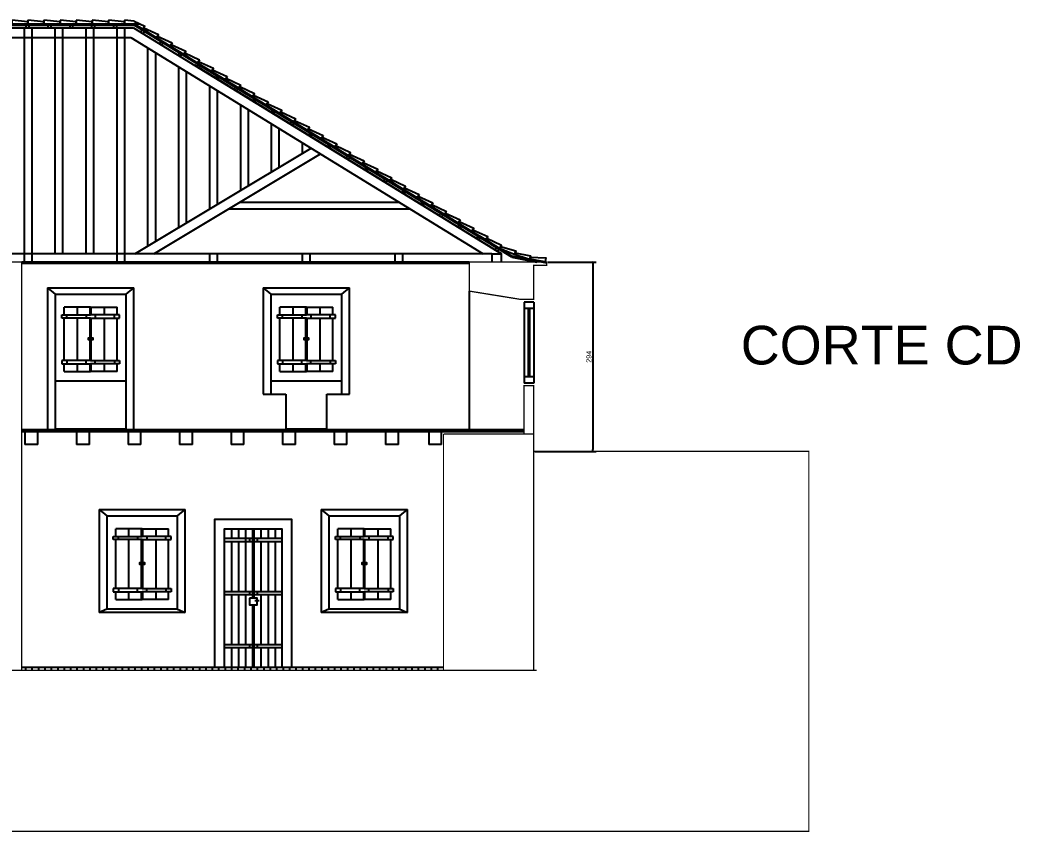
# Model space of a CAD drawing. Extents: x 18300 to 45581, y 436 to 7791.
# Drawn here: x 33867 to 35420, y 436 to 1697 of the extents above; entities that cross this region are included whole.
import ezdxf

# ---------------------------------------------------------------- set-up
doc = ezdxf.new("R2010")
doc.units = 0
doc.header["$PDMODE"] = 35
doc.layers.get('0').update_dxf_attribs({"linetype": 'CONTINUOUS'})
doc.layers.get('DEFPOINTS').update_dxf_attribs({"linetype": 'CONTINUOUS'})
for name, color, linetype in [('COTA', 7, 'CONTINUOUS'), ('PAREDE', 7, 'CONTINUOUS'), ('PAREDE_FINA', 7, 'CONTINUOUS')]:
    doc.layers.add(name, color=color, linetype=linetype)
doc.styles.add('TEXTO', font='ARIAL.TTF')
doc.dimstyles.new('COTA', dxfattribs={"dimtxt": 8, "dimasz": 3, "dimexe": 5, "dimexo": 2, "dimgap": 2, "dimtad": 1, "dimdec": 1, "dimzin": 9, "dimdsep": 46, "dimtxsty": 'TEXTO', "dimblk1": 'DOT', "dimblk2": 'DOT', "dimsah": 1, "dimcen": 0, "dimclrd": 256, "dimclre": 256, "dimclrt": 256, "dimadec": 0, "dimazin": 0, "dimtfac": 0.06, "dimtdec": 1, "dimtmove": 0, "dimatfit": 3, "dimldrblk": 'DOT', "dimfxl": 1, "dimtolj": 1, "dimtzin": 0, "dimarcsym": 0})

# ---------------------------------------------------------------- blocks, each defined once
blk = doc.blocks.new('_DOT')
at = {"color": 0, "linetype": 'ByBlock'}
blk.add_line((-0.5, 0), (-1, 0), dxfattribs=at)
at = {"color": 0, "linetype": 'ByBlock', "const_width": 0.5}
blk.add_lwpolyline([(-0.25, 0, 1), (0.25, 0, 1)], format="xyb", close=True, dxfattribs=at)
blk = doc.blocks.new('*D194')
at = {"layer": 'COTA', "lineweight": -2}
for p, q in [((34686.6, 1320.8), (34761.5, 1320.8)), ((34756.5, 1317.8), (34756.5, 1029.8)), ((34666.6, 1026.8), (34761.5, 1026.8))]:
    blk.add_line(p, q, dxfattribs=at)
at = {"layer": 'DEFPOINTS', "color": 0}
for p in [(34684.6, 1320.8), (34664.6, 1026.8), (34756.5, 1026.8)]:
    blk.add_point(p, dxfattribs=at)
at = {"layer": 'COTA', "lineweight": -2, "xscale": 3, "yscale": 3, "zscale": 3}
for p, rotation in [((34756.5, 1320.8), 90), ((34756.5, 1026.8), 270)]:
    blk.add_blockref('_DOT', p, dxfattribs=dict(at, rotation=rotation))
at = {"layer": 'COTA', "insert": (34750.4, 1173.8), "char_height": 8, "attachment_point": 5, "rotation": 90, "style": 'TEXTO'}
blk.add_mtext('\\A1;294', dxfattribs=at)

msp = doc.modelspace()

# ---------------------------------------------------------------- linework, layer by layer
at = {"layer": 'PAREDE', "const_width": 2}
for points in [[(33850.08, 686.8), (33850.08, 1320.8), (33869.58, 1320.8), (33869.58, 686.8)], [(34649.58, 1053.8), (34649.58, 1128.8), (34664.58, 1128.8), (34664.58, 686.8)], [(34664.58, 1053.8), (34524.58, 1053.8)], [(34524.58, 686.8), (34524.58, 1053.8)], [(34664.58, 1026.8), (35091.92, 1026.8), (35091.92, 436.8), (32715.08, 436.8), (32795.08, 686.8)], [(32795.08, 686.8), (34669.08, 686.8)], [(33035.08, 686.8), (34664.58, 686.8)]]:
    msp.add_lwpolyline(points, dxfattribs=at)
msp.add_lwpolyline([(34564.58, 1320.8), (34664.58, 1320.8), (34684.58, 1320.8), (34684.58, 1315.8), (34664.58, 1315.8), (34664.58, 1262.8), (34645.08, 1262.8), (34645.08, 1262.8), (34564.58, 1275.8), (34564.58, 1320.8)], close=True, dxfattribs=at)
at = {"layer": 'PAREDE_FINA'}
for points in [[(33854.09, 1696.8), (33854.09, 1690.8), (33879.09, 1690.8), (33879.09, 1693.8), (33854.09, 1696.8)], [(33879.09, 1696.8), (33879.09, 1690.8), (33904.09, 1690.8), (33904.09, 1693.8), (33879.09, 1696.8)], [(33904.09, 1696.8), (33904.09, 1690.8), (33929.09, 1690.8), (33929.09, 1693.8), (33904.09, 1696.8)], [(33929.09, 1696.8), (33929.09, 1690.8), (33954.09, 1690.8), (33954.09, 1693.8), (33929.09, 1696.8)], [(33954.09, 1696.8), (33954.09, 1690.8), (33979.09, 1690.8), (33979.09, 1693.8), (33954.09, 1696.8)], [(33979.09, 1696.8), (33979.09, 1690.8), (34004.09, 1690.8), (34004.09, 1693.8), (33979.09, 1696.8)], [(34004.09, 1696.8), (34004.09, 1690.8), (34029.09, 1690.8), (34029.09, 1693.8), (34004.09, 1696.8)], [(34029.09, 1696.8), (34029.09, 1690.8), (34043.06, 1690.8)], [(34044.22, 1694.99), (34029.09, 1696.8)], [(34044.22, 1694.99), (34060.63, 1687.44), (34057.49, 1682.32), (34043.68, 1690.8)], [(33759.58, 1690.8), (34053.31, 1690.8)], [(33759.58, 1688.8), (34044.19, 1688.8)], [(33759.58, 1684.8), (34043.06, 1684.8)], [(33873.58, 1320.8), (33873.58, 1684.8)], [(33876.58, 1684.8), (33876.58, 1688.8)], [(33880.58, 1688.8), (33880.58, 1684.8)], [(33885.58, 1320.8), (33885.58, 1684.8)], [(33910.58, 1684.8), (33910.58, 1688.8)], [(33914.58, 1688.8), (33914.58, 1684.8)], [(33921.58, 1333.8), (33921.58, 1684.8)], [(33933.58, 1333.8), (33933.58, 1684.8)], [(33944.58, 1684.8), (33944.58, 1688.8)], [(33948.58, 1688.8), (33948.58, 1684.8)], [(33969.58, 1333.8), (33969.58, 1684.8)], [(33978.58, 1684.8), (33978.58, 1688.8)], [(33981.58, 1333.8), (33981.58, 1684.8)], [(33982.58, 1688.8), (33982.58, 1684.8)], [(34012.58, 1684.8), (34012.58, 1688.8)], [(34016.58, 1688.8), (34016.58, 1684.8)], [(34017.58, 1320.8), (34017.58, 1684.8)], [(34029.58, 1320.8), (34029.58, 1684.8)], [(34043.06, 1684.8), (34614.58, 1333.8)], [(34630.8, 1328.54), (34044.19, 1688.8)], [(34056.61, 1681.18), (34054.51, 1677.77)], [(34057.92, 1675.68), (34060.01, 1679.09)], [(33759.58, 1669.8), (34038.82, 1669.8)], [(34038.82, 1669.8), (34585.92, 1333.8)], [(34085.58, 1663.39), (34083.48, 1659.98)], [(34065.58, 1345.9), (34065.58, 1653.37)], [(34086.89, 1657.88), (34088.99, 1661.29)], [(34077.58, 1353.08), (34077.58, 1646)], [(34114.55, 1645.59), (34112.46, 1642.18)], [(34115.87, 1640.09), (34117.96, 1643.5)], [(34113.58, 1374.63), (34113.58, 1623.89)], [(34125.58, 1381.81), (34125.58, 1616.52)], [(34614.58, 1333.8), (34138.13, 1626.42)], [(34143.52, 1627.8), (34141.43, 1624.39)], [(34144.84, 1622.3), (34146.93, 1625.71)], [(34172.49, 1610.01), (34170.4, 1606.6)], [(34173.81, 1604.5), (34175.9, 1607.91)], [(34161.58, 1403.36), (34161.58, 1594.41)], [(34173.58, 1410.54), (34173.58, 1587.04)], [(34201.47, 1592.21), (34199.37, 1588.8)], [(34202.78, 1586.71), (34204.88, 1590.12)], [(34230.44, 1574.42), (34228.35, 1571.01)], [(34231.75, 1568.92), (34233.85, 1572.33)], [(34209.58, 1432.09), (34209.58, 1564.93)], [(34221.58, 1439.27), (34221.58, 1557.56)], [(34259.41, 1556.63), (34257.32, 1553.22)], [(34260.73, 1551.12), (34262.82, 1554.53)], [(34288.38, 1538.83), (34286.29, 1535.42)], [(34257.58, 1460.82), (34257.58, 1535.45)], [(34269.58, 1468), (34269.58, 1528.08)], [(34289.7, 1533.33), (34291.79, 1536.74)], [(34317.36, 1521.04), (34315.26, 1517.63)], [(34318.67, 1515.54), (34320.76, 1518.95)], [(34045.38, 1333.8), (34319.12, 1497.66)], [(34305.58, 1489.55), (34305.58, 1505.97)], [(34346.33, 1503.25), (34344.24, 1499.84)], [(34347.64, 1497.74), (34349.74, 1501.15)], [(34074.58, 1333.8), (34333.54, 1488.8)], [(34375.3, 1485.45), (34373.21, 1482.04)], [(34376.62, 1479.95), (34378.71, 1483.36)], [(34404.27, 1467.66), (34402.18, 1464.25)], [(34405.59, 1462.16), (34407.68, 1465.57)], [(34433.25, 1449.87), (34431.15, 1446.46)], [(34434.56, 1444.36), (34436.65, 1447.77)], [(34462.22, 1432.07), (34460.12, 1428.66)], [(34463.53, 1426.57), (34465.63, 1429.98)], [(34208.24, 1413.8), (34455.66, 1413.8)], [(34491.19, 1414.28), (34489.1, 1410.87)], [(34191.53, 1403.8), (34471.94, 1403.8)], [(34492.51, 1408.78), (34494.6, 1412.19)], [(34520.16, 1396.49), (34518.07, 1393.08)], [(34521.48, 1390.98), (34523.57, 1394.39)], [(34549.13, 1378.69), (34547.04, 1375.28)], [(34550.45, 1373.19), (34552.54, 1376.6)], [(34578.11, 1360.9), (34576.01, 1357.49)], [(34579.42, 1355.4), (34581.52, 1358.81)], [(34607.08, 1343.11), (34604.99, 1339.7)], [(34608.39, 1337.6), (34610.49, 1341.01)], [(34613.01, 1344.82), (34636.71, 1338.17), (34634.41, 1332.62), (34611.32, 1342.2)], [(34611.32, 1342.2), (34629.98, 1330.74)], [(34599.58, 1333.8), (33035.08, 1333.8)], [(34564.58, 1320.8), (33869.58, 1320.8)], [(34161.58, 1320.8), (34161.58, 1333.8)], [(34173.58, 1320.8), (34173.58, 1333.8)], [(34305.58, 1320.8), (34305.58, 1333.8)], [(34317.58, 1320.8), (34317.58, 1333.8)], [(34449.58, 1320.8), (34449.58, 1333.8)], [(34461.58, 1320.8), (34461.58, 1333.8)], [(34599.58, 1333.8), (34599.58, 1320.8)], [(34599.58, 1333.8), (34614.58, 1333.8)], [(34614.58, 1320.8), (34614.58, 1333.8)], [(34629.98, 1330.74), (34684.58, 1319.84)], [(34630.8, 1328.54), (34669.54, 1320.8)], [(34635.59, 1335.47), (34659.75, 1330.82), (34657.93, 1325.11), (34634.12, 1332.72), (34634.12, 1332.74)], [(34659, 1328.47), (34683.34, 1327.41), (34682.37, 1321.49), (34658.05, 1325.49)], [(34564.58, 1318.8), (33869.58, 1318.8)], [(33909.58, 1280.8), (33921.58, 1270.8)], [(33909.58, 1280.8), (34043.58, 1280.8)], [(33909.58, 1280.8), (33909.58, 1060.8)], [(34031.58, 1270.8), (34043.58, 1280.8)], [(34043.58, 1060.8), (34043.58, 1280.8)], [(34244.58, 1280.8), (34256.58, 1270.8)], [(34244.58, 1280.8), (34378.58, 1280.8)], [(34244.58, 1280.8), (34244.58, 1115.8)], [(34366.58, 1270.8), (34378.58, 1280.8)], [(34378.58, 1115.8), (34378.58, 1280.8)], [(34564.58, 1275.8), (34564.58, 1060.8)], [(33921.58, 1270.8), (34031.58, 1270.8)], [(33921.58, 1270.8), (33921.58, 1060.8)], [(34031.58, 1060.8), (34031.58, 1270.8)], [(34256.58, 1270.8), (34366.58, 1270.8)], [(34256.58, 1270.8), (34256.58, 1115.8)], [(34366.58, 1115.8), (34366.58, 1270.8)], [(34664.58, 1258.8), (34649.58, 1258.8)], [(34649.58, 1258.8), (34649.58, 1132.8)], [(34664.58, 1258.8), (34664.58, 1132.8)], [(33976.58, 1250.8), (33935.58, 1250.8)], [(33935.58, 1238.8), (33935.58, 1250.8)], [(33955.58, 1250.8), (33955.58, 1238.8)], [(33975.58, 1238.8), (33975.58, 1250.8)], [(33976.58, 1250.8), (34017.58, 1250.8)], [(33977.58, 1238.8), (33977.58, 1250.8)], [(33997.58, 1250.8), (33997.58, 1238.8)], [(34017.58, 1238.8), (34017.58, 1250.8)], [(34311.58, 1250.8), (34270.58, 1250.8)], [(34270.58, 1238.8), (34270.58, 1250.8)], [(34290.58, 1250.8), (34290.58, 1238.8)], [(34310.58, 1238.8), (34310.58, 1250.8)], [(34311.58, 1250.8), (34352.58, 1250.8)], [(34312.58, 1238.8), (34312.58, 1250.8)], [(34332.58, 1250.8), (34332.58, 1238.8)], [(34352.58, 1238.8), (34352.58, 1250.8)], [(34664.58, 1248.8), (34649.58, 1248.8)], [(34656.08, 1248.8), (34656.08, 1142.8)], [(34658.08, 1248.8), (34658.08, 1142.8)], [(33931.58, 1238.8), (33976.58, 1238.8)], [(33931.58, 1233.8), (33931.58, 1238.8)], [(33976.58, 1233.8), (33931.58, 1233.8)], [(33935.58, 1167.8), (33935.58, 1233.8)], [(33939.58, 1233.8), (33939.58, 1238.8)], [(33955.58, 1233.8), (33955.58, 1167.8)], [(33969.58, 1238.8), (33969.58, 1233.8)], [(33975.58, 1202.8), (33975.58, 1233.8)], [(34021.58, 1238.8), (33976.58, 1238.8)], [(33976.58, 1233.8), (34021.58, 1233.8)], [(33977.58, 1202.8), (33977.58, 1233.8)], [(33983.58, 1238.8), (33983.58, 1233.8)], [(33997.58, 1233.8), (33997.58, 1167.8)], [(34013.58, 1233.8), (34013.58, 1238.8)], [(34017.58, 1167.8), (34017.58, 1233.8)], [(34021.58, 1233.8), (34021.58, 1238.8)], [(34266.58, 1238.8), (34311.58, 1238.8)], [(34266.58, 1233.8), (34266.58, 1238.8)], [(34311.58, 1233.8), (34266.58, 1233.8)], [(34270.58, 1167.8), (34270.58, 1233.8)], [(34274.58, 1233.8), (34274.58, 1238.8)], [(34290.58, 1233.8), (34290.58, 1167.8)], [(34304.58, 1238.8), (34304.58, 1233.8)], [(34310.58, 1202.8), (34310.58, 1233.8)], [(34356.58, 1238.8), (34311.58, 1238.8)], [(34311.58, 1233.8), (34356.58, 1233.8)], [(34312.58, 1202.8), (34312.58, 1233.8)], [(34318.58, 1238.8), (34318.58, 1233.8)], [(34332.58, 1233.8), (34332.58, 1167.8)], [(34348.58, 1233.8), (34348.58, 1238.8)], [(34352.58, 1167.8), (34352.58, 1233.8)], [(34356.58, 1233.8), (34356.58, 1238.8)], [(33975.58, 1167.8), (33975.58, 1200.8)], [(33977.58, 1167.8), (33977.58, 1200.8)], [(34310.58, 1167.8), (34310.58, 1200.8)], [(34312.58, 1167.8), (34312.58, 1200.8)], [(33976.58, 1167.8), (33931.58, 1167.8)], [(33931.58, 1167.8), (33931.58, 1162.8)], [(33939.58, 1167.8), (33939.58, 1162.8)], [(33969.58, 1162.8), (33969.58, 1167.8)], [(33976.58, 1167.8), (34021.58, 1167.8)], [(33983.58, 1162.8), (33983.58, 1167.8)], [(34013.58, 1167.8), (34013.58, 1162.8)], [(34021.58, 1167.8), (34021.58, 1162.8)], [(34311.58, 1167.8), (34266.58, 1167.8)], [(34266.58, 1167.8), (34266.58, 1162.8)], [(34274.58, 1167.8), (34274.58, 1162.8)], [(34304.58, 1162.8), (34304.58, 1167.8)], [(34311.58, 1167.8), (34356.58, 1167.8)], [(34318.58, 1162.8), (34318.58, 1167.8)], [(34348.58, 1167.8), (34348.58, 1162.8)], [(34356.58, 1167.8), (34356.58, 1162.8)], [(33931.58, 1162.8), (33976.58, 1162.8)], [(33935.58, 1150.8), (33935.58, 1162.8)], [(33935.58, 1150.8), (33976.58, 1150.8)], [(33955.58, 1162.8), (33955.58, 1150.8)], [(33975.58, 1150.8), (33975.58, 1162.8)], [(34021.58, 1162.8), (33976.58, 1162.8)], [(34017.58, 1150.8), (33976.58, 1150.8)], [(33977.58, 1150.8), (33977.58, 1162.8)], [(33997.58, 1162.8), (33997.58, 1150.8)], [(34017.58, 1150.8), (34017.58, 1162.8)], [(34266.58, 1162.8), (34311.58, 1162.8)], [(34270.58, 1150.8), (34270.58, 1162.8)], [(34270.58, 1150.8), (34311.58, 1150.8)], [(34290.58, 1162.8), (34290.58, 1150.8)], [(34310.58, 1150.8), (34310.58, 1162.8)], [(34356.58, 1162.8), (34311.58, 1162.8)], [(34352.58, 1150.8), (34311.58, 1150.8)], [(34312.58, 1150.8), (34312.58, 1162.8)], [(34332.58, 1162.8), (34332.58, 1150.8)], [(34352.58, 1150.8), (34352.58, 1162.8)], [(34031.58, 1135.8), (33921.58, 1135.8)], [(34366.58, 1135.8), (34256.58, 1135.8)], [(34664.58, 1142.8), (34649.58, 1142.8)], [(34664.58, 1132.8), (34649.58, 1132.8)], [(34244.58, 1115.8), (34279.58, 1115.8)], [(34279.58, 1115.8), (34279.58, 1060.8)], [(34343.58, 1060.8), (34343.58, 1115.8)], [(34343.58, 1115.8), (34378.58, 1115.8)], [(33869.58, 1060.8), (34649.58, 1060.8)], [(33869.58, 1057.8), (34649.58, 1057.8)], [(33874.58, 1057.8), (33874.58, 1037.8)], [(33894.58, 1037.8), (33894.58, 1057.8)], [(33921.58, 1061.8), (34031.58, 1061.8)], [(33954.58, 1057.8), (33954.58, 1037.8)], [(33974.58, 1037.8), (33974.58, 1057.8)], [(34034.58, 1057.8), (34034.58, 1037.8)], [(34054.58, 1037.8), (34054.58, 1057.8)], [(34114.58, 1057.8), (34114.58, 1037.8)], [(34134.58, 1037.8), (34134.58, 1057.8)], [(34194.58, 1057.8), (34194.58, 1037.8)], [(34214.58, 1037.8), (34214.58, 1057.8)], [(34274.58, 1057.8), (34274.58, 1037.8)], [(34279.58, 1061.8), (34343.58, 1061.8)], [(34294.58, 1037.8), (34294.58, 1057.8)], [(34354.58, 1057.8), (34354.58, 1037.8)], [(34374.58, 1037.8), (34374.58, 1057.8)], [(34434.58, 1057.8), (34434.58, 1037.8)], [(34454.58, 1037.8), (34454.58, 1057.8)], [(34501.53, 1057.8), (34501.53, 1037.8)], [(34521.53, 1037.8), (34521.53, 1057.8)], [(33894.58, 1037.8), (33874.58, 1037.8)], [(33974.58, 1037.8), (33954.58, 1037.8)], [(34054.58, 1037.8), (34034.58, 1037.8)], [(34134.58, 1037.8), (34114.58, 1037.8)], [(34214.58, 1037.8), (34194.58, 1037.8)], [(34294.58, 1037.8), (34274.58, 1037.8)], [(34374.58, 1037.8), (34354.58, 1037.8)], [(34454.58, 1037.8), (34434.58, 1037.8)], [(34521.53, 1037.8), (34501.53, 1037.8)], [(33989.58, 936.8), (34001.58, 926.8)], [(33989.58, 936.8), (34123.58, 936.8)], [(33989.58, 936.8), (33989.58, 776.8)], [(34111.58, 926.8), (34123.58, 936.8)], [(34123.58, 776.8), (34123.58, 936.8)], [(34334.58, 936.8), (34468.58, 936.8)], [(34334.58, 936.8), (34346.58, 926.8)], [(34334.58, 936.8), (34334.58, 776.8)], [(34456.58, 926.8), (34468.58, 936.8)], [(34468.58, 776.8), (34468.58, 936.8)], [(34001.58, 926.8), (34111.58, 926.8)], [(34001.58, 926.8), (34001.58, 781.8)], [(34111.58, 781.8), (34111.58, 926.8)], [(34169.58, 691.8), (34169.58, 921.8), (34288.58, 921.8), (34288.58, 691.8)], [(34346.58, 926.8), (34456.58, 926.8)], [(34346.58, 926.8), (34346.58, 781.8)], [(34456.58, 781.8), (34456.58, 926.8)], [(34015.58, 894.8), (34015.58, 906.8)], [(34056.58, 906.8), (34015.58, 906.8)], [(34035.58, 906.8), (34035.58, 894.8)], [(34055.58, 894.8), (34055.58, 906.8)], [(34056.58, 906.8), (34097.58, 906.8)], [(34057.58, 894.8), (34057.58, 906.8)], [(34077.58, 906.8), (34077.58, 894.8)], [(34097.58, 894.8), (34097.58, 906.8)], [(34184.58, 691.8), (34184.58, 906.8), (34273.58, 906.8), (34273.58, 691.8)], [(34195.08, 906.8), (34195.08, 891.8)], [(34206.08, 906.8), (34206.08, 891.8)], [(34217.08, 906.8), (34217.08, 809.3)], [(34228.08, 906.8), (34228.08, 798.82)], [(34230.08, 906.8), (34230.08, 798.82)], [(34241.08, 906.8), (34241.08, 891.8)], [(34252.08, 906.8), (34252.08, 891.8)], [(34263.08, 906.8), (34263.08, 891.8)], [(34360.58, 894.8), (34360.58, 906.8)], [(34401.58, 906.8), (34360.58, 906.8)], [(34380.58, 906.8), (34380.58, 894.8)], [(34400.58, 894.8), (34400.58, 906.8)], [(34401.58, 906.8), (34442.58, 906.8)], [(34402.58, 894.8), (34402.58, 906.8)], [(34422.58, 906.8), (34422.58, 894.8)], [(34442.58, 894.8), (34442.58, 906.8)], [(34011.58, 889.8), (34011.58, 894.8)], [(34011.58, 894.8), (34056.58, 894.8)], [(34056.58, 889.8), (34011.58, 889.8)], [(34015.58, 813.8), (34015.58, 889.8)], [(34019.58, 889.8), (34019.58, 894.8)], [(34035.58, 889.8), (34035.58, 813.8)], [(34049.58, 894.8), (34049.58, 889.8)], [(34055.58, 853.8), (34055.58, 889.8)], [(34101.58, 894.8), (34056.58, 894.8)], [(34056.58, 889.8), (34101.58, 889.8)], [(34057.58, 853.8), (34057.58, 889.8)], [(34063.58, 894.8), (34063.58, 889.8)], [(34077.58, 889.8), (34077.58, 813.8)], [(34093.58, 889.8), (34093.58, 894.8)], [(34097.58, 813.8), (34097.58, 889.8)], [(34101.58, 889.8), (34101.58, 894.8)], [(34273.58, 891.8), (34184.58, 891.8)], [(34184.58, 886.8), (34273.58, 886.8)], [(34195.08, 886.8), (34195.08, 809.3)], [(34206.08, 886.8), (34206.08, 809.3)], [(34223.08, 891.8), (34223.08, 886.8)], [(34235.08, 891.8), (34235.08, 886.8)], [(34241.08, 886.8), (34241.08, 809.3)], [(34252.08, 886.8), (34252.08, 809.3)], [(34263.08, 886.8), (34263.08, 809.3)], [(34356.58, 889.8), (34356.58, 894.8)], [(34356.58, 894.8), (34401.58, 894.8)], [(34401.58, 889.8), (34356.58, 889.8)], [(34360.58, 813.8), (34360.58, 889.8)], [(34364.58, 889.8), (34364.58, 894.8)], [(34380.58, 889.8), (34380.58, 813.8)], [(34394.58, 894.8), (34394.58, 889.8)], [(34400.58, 853.8), (34400.58, 889.8)], [(34446.58, 894.8), (34401.58, 894.8)], [(34401.58, 889.8), (34446.58, 889.8)], [(34402.58, 853.8), (34402.58, 889.8)], [(34408.58, 894.8), (34408.58, 889.8)], [(34422.58, 889.8), (34422.58, 813.8)], [(34438.58, 889.8), (34438.58, 894.8)], [(34442.58, 813.8), (34442.58, 889.8)], [(34446.58, 889.8), (34446.58, 894.8)], [(34055.58, 813.8), (34055.58, 851.8)], [(34057.58, 813.8), (34057.58, 851.8)], [(34400.58, 813.8), (34400.58, 851.8)], [(34402.58, 813.8), (34402.58, 851.8)], [(34011.58, 813.8), (34011.58, 808.8)], [(34056.58, 813.8), (34011.58, 813.8)], [(34011.58, 808.8), (34056.58, 808.8)], [(34015.58, 796.8), (34015.58, 808.8)], [(34019.58, 813.8), (34019.58, 808.8)], [(34035.58, 808.8), (34035.58, 796.8)], [(34049.58, 808.8), (34049.58, 813.8)], [(34055.58, 796.8), (34055.58, 808.8)], [(34056.58, 813.8), (34101.58, 813.8)], [(34101.58, 808.8), (34056.58, 808.8)], [(34057.58, 796.8), (34057.58, 808.8)], [(34063.58, 808.8), (34063.58, 813.8)], [(34077.58, 808.8), (34077.58, 796.8)], [(34093.58, 813.8), (34093.58, 808.8)], [(34097.58, 796.8), (34097.58, 808.8)], [(34101.58, 813.8), (34101.58, 808.8)], [(34184.58, 809.3), (34273.58, 809.3)], [(34223.08, 809.3), (34223.08, 804.3)], [(34235.08, 809.3), (34235.08, 804.3)], [(34356.58, 813.8), (34356.58, 808.8)], [(34401.58, 813.8), (34356.58, 813.8)], [(34356.58, 808.8), (34401.58, 808.8)], [(34360.58, 796.8), (34360.58, 808.8)], [(34364.58, 813.8), (34364.58, 808.8)], [(34380.58, 808.8), (34380.58, 796.8)], [(34394.58, 808.8), (34394.58, 813.8)], [(34400.58, 796.8), (34400.58, 808.8)], [(34401.58, 813.8), (34446.58, 813.8)], [(34446.58, 808.8), (34401.58, 808.8)], [(34402.58, 796.8), (34402.58, 808.8)], [(34408.58, 808.8), (34408.58, 813.8)], [(34422.58, 808.8), (34422.58, 796.8)], [(34438.58, 813.8), (34438.58, 808.8)], [(34442.58, 796.8), (34442.58, 808.8)], [(34446.58, 813.8), (34446.58, 808.8)], [(34015.58, 796.8), (34056.58, 796.8)], [(34097.58, 796.8), (34056.58, 796.8)], [(34273.58, 804.3), (34184.58, 804.3)], [(34195.08, 804.3), (34195.08, 726.8)], [(34206.08, 804.3), (34206.08, 726.8)], [(34217.08, 804.3), (34217.08, 726.8)], [(34238.2, 794.8), (34231.41, 794.8)], [(34241.08, 804.3), (34241.08, 726.8)], [(34252.08, 804.3), (34252.08, 726.8)], [(34263.08, 804.3), (34263.08, 726.8)], [(34360.58, 796.8), (34401.58, 796.8)], [(34442.58, 796.8), (34401.58, 796.8)], [(34001.58, 781.8), (33989.58, 776.8)], [(34123.58, 776.8), (33989.58, 776.8)], [(34111.58, 781.8), (34001.58, 781.8)], [(34111.58, 781.8), (34123.58, 776.8)], [(34228.08, 788.82), (34228.08, 691.8)], [(34230.08, 788.82), (34230.08, 691.8)], [(34346.58, 781.8), (34334.58, 776.8)], [(34468.58, 776.8), (34334.58, 776.8)], [(34456.58, 781.8), (34346.58, 781.8)], [(34456.58, 781.8), (34468.58, 776.8)], [(34184.58, 726.8), (34273.58, 726.8)], [(34273.58, 721.8), (34184.58, 721.8)], [(34195.08, 721.8), (34195.08, 691.8)], [(34206.08, 721.8), (34206.08, 691.8)], [(34217.08, 721.8), (34217.08, 691.8)], [(34223.08, 726.8), (34223.08, 721.8)], [(34235.08, 726.8), (34235.08, 721.8)], [(34241.08, 721.8), (34241.08, 691.8)], [(34252.08, 721.8), (34252.08, 691.8)], [(34263.08, 721.8), (34263.08, 691.8)], [(33869.58, 691.8), (34524.58, 691.8)], [(33875.35, 691.8), (33875.35, 686.8)], [(33885.35, 691.8), (33885.35, 686.8)], [(33895.35, 691.8), (33895.35, 686.8)], [(33905.35, 691.8), (33905.35, 686.8)], [(33915.35, 691.8), (33915.35, 686.8)], [(33925.35, 691.8), (33925.35, 686.8)], [(33935.35, 691.8), (33935.35, 686.8)], [(33945.35, 691.8), (33945.35, 686.8)], [(33955.35, 691.8), (33955.35, 686.8)], [(33965.35, 691.8), (33965.35, 686.8)], [(33975.35, 691.8), (33975.35, 686.8)], [(33985.35, 691.8), (33985.35, 686.8)], [(33995.35, 691.8), (33995.35, 686.8)], [(34005.35, 691.8), (34005.35, 686.8)], [(34015.35, 691.8), (34015.35, 686.8)], [(34025.35, 691.8), (34025.35, 686.8)], [(34035.35, 691.8), (34035.35, 686.8)], [(34045.35, 691.8), (34045.35, 686.8)], [(34055.35, 691.8), (34055.35, 686.8)], [(34065.35, 691.8), (34065.35, 686.8)], [(34075.35, 691.8), (34075.35, 686.8)], [(34085.35, 691.8), (34085.35, 686.8)], [(34095.35, 691.8), (34095.35, 686.8)], [(34105.35, 691.8), (34105.35, 686.8)], [(34115.35, 691.8), (34115.35, 686.8)], [(34125.35, 691.8), (34125.35, 686.8)], [(34135.35, 691.8), (34135.35, 686.8)], [(34145.35, 691.8), (34145.35, 686.8)], [(34155.35, 691.8), (34155.35, 686.8)], [(34165.35, 691.8), (34165.35, 686.8)], [(34175.35, 691.8), (34175.35, 686.8)], [(34185.35, 691.8), (34185.35, 686.8)], [(34195.35, 691.8), (34195.35, 686.8)], [(34205.35, 691.8), (34205.35, 686.8)], [(34215.35, 691.8), (34215.35, 686.8)], [(34225.35, 691.8), (34225.35, 686.8)], [(34235.35, 691.8), (34235.35, 686.8)], [(34245.35, 691.8), (34245.35, 686.8)], [(34255.35, 691.8), (34255.35, 686.8)], [(34265.35, 691.8), (34265.35, 686.8)], [(34275.35, 691.8), (34275.35, 686.8)], [(34285.35, 691.8), (34285.35, 686.8)], [(34295.35, 691.8), (34295.35, 686.8)], [(34305.35, 691.8), (34305.35, 686.8)], [(34315.35, 691.8), (34315.35, 686.8)], [(34325.35, 691.8), (34325.35, 686.8)], [(34335.35, 691.8), (34335.35, 686.8)], [(34345.35, 691.8), (34345.35, 686.8)], [(34355.35, 691.8), (34355.35, 686.8)], [(34365.35, 691.8), (34365.35, 686.8)], [(34375.35, 691.8), (34375.35, 686.8)], [(34385.35, 691.8), (34385.35, 686.8)], [(34395.35, 691.8), (34395.35, 686.8)], [(34405.35, 691.8), (34405.35, 686.8)], [(34415.35, 691.8), (34415.35, 686.8)], [(34425.35, 691.8), (34425.35, 686.8)], [(34435.35, 691.8), (34435.35, 686.8)], [(34445.35, 691.8), (34445.35, 686.8)], [(34455.35, 691.8), (34455.35, 686.8)], [(34465.35, 691.8), (34465.35, 686.8)], [(34475.35, 691.8), (34475.35, 686.8)], [(34485.35, 691.8), (34485.35, 686.8)], [(34495.35, 691.8), (34495.35, 686.8)], [(34505.35, 691.8), (34505.35, 686.8)], [(34515.35, 691.8), (34515.35, 686.8)]]:
    msp.add_lwpolyline(points, dxfattribs=at)
for points in [[(34081.93, 1674.35), (34078.79, 1669.24), (34057.49, 1682.32), (34059.06, 1684.88)], [(34103.23, 1661.27), (34100.09, 1656.16), (34078.79, 1669.24), (34080.36, 1671.8)], [(34124.54, 1648.19), (34121.4, 1643.08), (34100.09, 1656.16), (34101.66, 1658.71)], [(34145.84, 1635.1), (34142.7, 1629.99), (34121.4, 1643.07), (34122.97, 1645.63)], [(34167.14, 1622.02), (34164, 1616.91), (34142.7, 1629.99), (34144.27, 1632.55)], [(34188.45, 1608.94), (34185.31, 1603.82), (34164, 1616.91), (34165.57, 1619.46)], [(34209.75, 1595.85), (34206.61, 1590.74), (34185.31, 1603.82), (34186.88, 1606.38)], [(34231.05, 1582.77), (34227.91, 1577.66), (34206.61, 1590.74), (34208.18, 1593.3)], [(34252.36, 1569.69), (34249.22, 1564.58), (34227.91, 1577.66), (34229.48, 1580.22)], [(34273.66, 1556.61), (34270.52, 1551.49), (34249.22, 1564.58), (34250.79, 1567.13)], [(34294.96, 1543.52), (34291.82, 1538.41), (34270.52, 1551.49), (34272.09, 1554.05)], [(34316.27, 1530.44), (34313.13, 1525.33), (34291.82, 1538.41), (34293.39, 1540.97)], [(34337.57, 1517.36), (34334.43, 1512.24), (34313.13, 1525.33), (34314.7, 1527.88)], [(34358.88, 1504.27), (34355.74, 1499.16), (34334.43, 1512.24), (34336, 1514.8)], [(34380.18, 1491.19), (34377.04, 1486.08), (34355.74, 1499.16), (34357.31, 1501.72)], [(34401.48, 1478.11), (34398.34, 1473), (34377.04, 1486.08), (34378.61, 1488.63)], [(34422.79, 1465.03), (34419.65, 1459.91), (34398.34, 1473), (34399.91, 1475.55)], [(34444.09, 1451.94), (34440.95, 1446.83), (34419.65, 1459.91), (34421.22, 1462.47)], [(34465.39, 1438.86), (34462.25, 1433.75), (34440.95, 1446.83), (34442.52, 1449.39)], [(34486.7, 1425.78), (34483.56, 1420.66), (34462.25, 1433.75), (34463.82, 1436.3)], [(34508, 1412.69), (34504.86, 1407.58), (34483.56, 1420.66), (34485.13, 1423.22)], [(34529.3, 1399.61), (34526.16, 1394.5), (34504.86, 1407.58), (34506.43, 1410.14)], [(34550.61, 1386.53), (34547.47, 1381.41), (34526.16, 1394.5), (34527.73, 1397.05)], [(34571.91, 1373.44), (34568.77, 1368.33), (34547.47, 1381.41), (34549.04, 1383.97)], [(34593.21, 1360.36), (34590.07, 1355.25), (34568.77, 1368.33), (34570.34, 1370.89)], [(34614.52, 1347.28), (34611.38, 1342.17), (34590.07, 1355.25), (34591.64, 1357.81)], [(33977.58, 1200.8), (33980.58, 1200.8), (33980.58, 1202.8), (33972.58, 1202.8), (33972.58, 1200.8)], [(34312.58, 1200.8), (34315.58, 1200.8), (34315.58, 1202.8), (34307.58, 1202.8), (34307.58, 1200.8)], [(34057.58, 851.8), (34060.58, 851.8), (34060.58, 853.8), (34052.58, 853.8), (34052.58, 851.8)], [(34402.58, 851.8), (34405.58, 851.8), (34405.58, 853.8), (34397.58, 853.8), (34397.58, 851.8)], [(34223.08, 798.82), (34223.08, 788.82), (34235.08, 788.82), (34235.08, 798.82), (34223.08, 798.82)]]:
    msp.add_lwpolyline(points, close=True, dxfattribs=at)

# ---------------------------------------------------------------- texts
at = {"layer": 'PAREDE_FINA', "style": 'TEXTO'}
msp.add_text('CORTE CD', height=60, dxfattribs=at).set_placement((34986.2, 1161.86))

# ---------------------------------------------------------------- dimensions: what is measured, and where the dimension line sits
at = {"layer": 'COTA'}
dim = msp.add_linear_dim(base=(34756.51, 1026.8), p1=(34684.58, 1320.8), p2=(34664.58, 1026.8), angle=90, dimstyle='COTA', override={"dimscale": 1}, dxfattribs=at)
dim.commit()
dim.dimension.update_dxf_attribs({"geometry": '*D194', "text_midpoint": (34750.43, 1173.8)})

doc.saveas('drawing.dxf')
